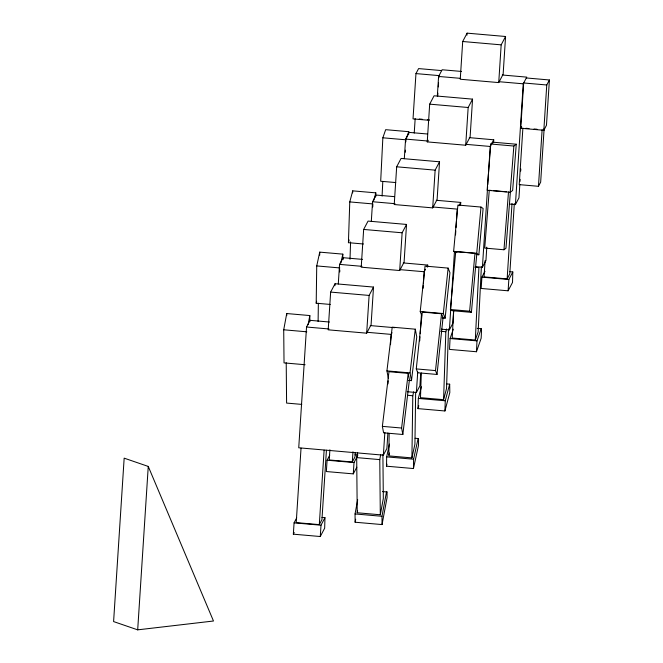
<?xml version="1.0" encoding="UTF-8"?>
<svg xmlns="http://www.w3.org/2000/svg" width="663" height="663" viewBox="0 0 663 663"><rect width="100%" height="100%" fill="white"/><g stroke="black" fill="none" stroke-linecap="round" stroke-linejoin="round"><path stroke-width="0.99" d="M330.257 304.441L316.201 303.215L316.732 265.921L319.74 252.131L342.821 254.136L342.754 259.183M318.107 321.489L318.364 303.248M319.699 255.156L319.74 252.131M339.754 271.963L339.788 269.949M415.113 438.276L418.104 438.533L418.56 439.345L418.469 445.561L413.455 468.542L386.529 466.197L386.662 456.873L389.454 444.069M389.148 433.469L388.833 455.895L411.914 457.901L414.922 444.111L415.66 392.14M411.914 457.901L412.792 395.736L413.654 391.8M413.455 468.542L413.588 459.219L418.104 438.533M363.473 243.992L348.415 242.683L349.774 201.917L352.716 190.853L375.805 192.858L375.664 196.936M350.006 259.258L350.586 241.929M352.65 192.892L352.716 190.853M372.755 206.98L372.863 203.922L349.774 201.917M446.68 383.927L449.671 384.184L449.821 392.537L444.914 410.969L417.988 408.623L418.328 398.43L421.436 386.72M421.32 372.962L420.491 397.676L443.58 399.681L446.522 388.626L448.511 328.906M443.58 399.681L445.843 331.732L446.58 328.964M444.914 410.969L445.254 400.775L449.671 384.184M408.599 134.788L408.756 131.688L385.675 129.675L382.849 137.796L380.686 181.248L395.745 182.557M382.079 196.107L382.791 181.761M405.317 152.217L405.416 150.145M405.831 141.874L405.938 139.802L382.849 137.796M453.318 329.171L450.069 338.536L449.522 349.401L476.457 351.746L481.156 338.221L481.512 330.978L481.222 328.707L477.236 328.359M453.567 311.121L452.224 338.022L475.305 340.036L478.131 331.923L481.379 266.741M475.305 340.036L478.918 267.612L474.899 267.264M476.457 351.746L476.995 340.881L481.222 328.707M137.689 629.85L148.255 466.429L124.163 458.15L113.597 621.579L137.689 629.85L213.478 621.007L148.255 466.429M329.445 322.027L310.069 320.337L306.546 327.016L298.731 447.79L383.371 455.166L386.894 448.486L387.896 432.997M321.969 517.43L324.961 517.687L324.671 528.179L320.27 536.524L293.344 534.179L294.074 522.858L296.717 517.853M301.035 448.147L296.22 522.61L319.301 524.624L321.945 519.61L326.428 450.243M330.646 292.085L328.202 329.826L366.672 333.174L371.081 324.82L373.518 287.079L335.047 283.731L330.646 292.085L369.117 295.433L373.518 287.079M319.301 524.624L324.116 450.16M334.914 285.77L335.047 283.731M320.27 536.524L321 525.204L324.961 517.687M338.287 283.988L339.555 264.38L343.078 257.692L362.454 259.382M329.726 455.208L327.083 460.213L326.353 471.542L353.288 473.879L356.81 467.2M329.892 449.763L329.229 459.965L352.31 461.978L354.954 456.964L355.219 452.887M342.945 259.755L343.078 257.692M363.656 229.439L361.219 267.181L399.69 270.529L404.09 262.175L406.535 224.434L368.056 221.086L363.656 229.439L402.126 232.788L406.535 224.434M352.31 461.978L352.973 451.776M353.288 473.879L354.017 462.559L357.539 455.879M371.305 221.343L372.573 201.734L376.095 195.046L394.452 196.646M366.672 333.174L369.117 295.433M396.673 166.794L394.228 204.536L432.699 207.884L437.108 199.53L439.544 161.789L401.074 158.44L396.673 166.794L435.143 170.142L439.544 161.789M383.371 455.166L384.838 432.458M387.979 383.935L388.178 380.844M390.515 344.71L391.187 334.392L392.065 332.718M404.314 158.697L405.582 139.089L409.104 132.401L427.461 134.001M399.69 270.529L402.126 232.788M441.682 70.593L418.593 68.587L415.958 73.593L413.024 118.884L429.085 120.285M414.234 133.048L415.171 118.636M427.245 141.89L429.682 104.149L434.083 95.795L472.562 99.143L470.117 136.885L465.716 145.238L427.245 141.89L428.124 140.216M407.206 391.717L416.389 392.521L417.723 371.877M419.72 340.906L419.994 336.779M420.193 333.68L421.461 314.071M423.127 288.264L423.325 285.165M423.458 283.101L424.196 271.747L425.513 269.236M437.331 96.052L438.599 76.444L442.122 69.756L461.498 71.447M437.704 96.193L437.903 93.102M438.309 86.928L438.575 82.809M438.906 77.662L439.039 75.607L415.958 73.593M420.707 373.451L419.911 385.841L416.389 392.521M427.585 267.131L427.718 265.067L403.245 262.929M432.699 207.884L435.143 170.142M462.699 41.504L460.255 79.245L498.733 82.593L503.134 74.239L505.571 36.498L467.1 33.15L462.699 41.504L501.17 44.852L505.571 36.498M466.967 35.189L467.1 33.15M441.243 329.163L449.398 329.876L454.47 251.426M455.539 234.909L455.804 230.782M456.011 227.682L457.213 209.102L432.74 206.972M453.724 310.806L452.92 323.196L449.398 329.876M460.528 205.513L460.735 202.422L436.254 200.284M465.716 145.238L468.161 107.497L472.562 99.143M475.272 266.609L482.415 267.23L487.62 186.717M487.753 184.645L490.222 146.457L493.744 139.777L469.271 137.639M484.993 271.291L481.91 277.142L481.181 288.463L508.107 290.808L512.516 282.455L512.806 271.963L509.814 271.706M485.109 260.567L484.056 276.885L507.137 278.899L509.781 273.885L514.331 203.508M486.799 247.125L485.938 260.551L482.415 267.23M493.545 142.868L493.744 139.777M498.733 82.593L501.17 44.852M507.137 278.899L512.018 203.417M508.107 290.808L508.844 279.488L512.806 271.963M509.308 204.055L515.424 204.585L523.24 83.811L526.762 77.132L502.281 75.002M549.403 79.974L546.469 125.266L543.834 130.279L520.745 128.266L523.679 82.974L546.76 84.988L549.403 79.974L526.314 77.961M522.892 128.017L519.228 184.629L538.464 186.303L540.668 182.126L544.132 128.605M519.817 184.488L518.947 197.906L515.424 204.585M520.016 181.389L520.148 179.325M520.687 171.062L520.82 168.999M538.464 186.303L542.127 129.691M543.834 130.279L546.76 84.988M490.777 144.02L487.139 190.264L510.228 192.278L512.64 190.463L516.27 144.219L493.189 142.205L490.777 144.02L513.858 146.034L516.27 144.219M491.291 190.455L489.269 190.281L484.719 248.086L503.963 249.76L508.504 191.955M510.228 192.278L513.858 146.034M510.435 191.483L505.968 248.252L503.963 249.76M455.763 252.769L453.633 251.343L457.901 205.049L480.99 207.055L483.12 208.48L478.852 254.783L476.846 254.609M450.392 309.505L455.73 251.633L474.973 253.307L476.747 254.493L471.41 312.364L452.174 310.69L450.392 309.505L469.628 311.179L471.41 312.364M469.628 311.179L474.973 253.307M478.852 254.783L476.714 253.357L480.99 207.055M421.676 315.248L420.226 311.544L425.049 266.087L448.13 268.101L449.945 272.733L445.122 318.182L442.113 317.917M416.273 368.91L422.298 312.091L441.533 313.765L443.05 317.627L437.016 374.446L417.781 372.772L416.273 368.91L435.508 370.584L437.016 374.446M435.508 370.584L441.533 313.765M445.122 318.182L443.307 313.549L448.13 268.101M388.394 378.648L386.927 370.89L392.214 327.174L415.295 329.188L416.762 336.937L411.474 380.653L408.466 380.388M382.369 426.359L388.974 371.711L408.209 373.385L409.427 379.841L402.831 434.489L383.587 432.815L382.369 426.359L401.604 428.033L402.831 434.489M401.604 428.033L408.209 373.385M411.474 380.653L410.016 372.904L415.295 329.188M305.104 364.725L284.029 362.893L283.714 329.793L286.731 313.541L309.812 315.555L309.87 321.762M308.113 324.696L309.812 315.555M382.899 454.603L383.322 498.526L380.305 514.778L357.224 512.764L356.694 457.603L357.639 452.522M382.054 524.574L381.979 516.295L386.504 491.921L387.026 491.971L387.084 497.49L382.054 524.574L355.128 522.229L355.045 513.949L357.689 499.736M355.128 522.229L355.683 519.22M357.224 512.764L357.597 510.734M380.305 514.778L379.775 459.616L380.719 454.536M316.201 303.215L316.632 301.251M340.89 263.004L342.821 254.136M386.529 466.197L386.96 464.199M389.048 454.909L389.479 452.937M348.415 242.683L349.152 239.923M373.841 200.234L375.805 192.858M417.988 408.623L418.759 405.715M406.56 137.995L408.756 131.688M426.839 266.733L427.718 265.067M458.97 205.762L460.735 202.422M293.344 534.179L294.223 532.513M520.745 128.266L521.632 126.6M438.599 76.444L460.014 78.309M498.767 81.682L523.24 83.811M429.682 104.149L468.161 107.497M419.223 118.992L422.256 119.257M427.32 119.696L429.342 119.87M525.933 128.282L528.966 128.547M534.03 128.987L537.063 129.252M405.582 139.089L428.016 141.037M465.749 144.327L490.222 146.457M493.313 190.637L506.482 191.781M372.573 201.734L395.007 203.682M453.633 251.343L476.714 253.357M339.555 264.38L361.99 266.327M399.723 269.617L424.196 271.747M481.91 277.142L508.844 279.488M316.732 265.921L339.812 267.927M420.226 311.544L443.307 313.549M440.82 331.293L445.843 331.732M370.227 325.574L394.7 327.704M450.069 338.536L476.995 340.881M306.546 327.016L328.981 328.972M366.705 332.262L391.187 334.392M283.714 329.793L306.795 331.807M386.927 370.89L410.016 372.904M407.778 395.297L412.792 395.736M418.328 398.43L445.254 400.775M301.781 404.397L286.598 403.079L286.217 362.736M386.662 456.873L413.588 459.219M354.987 454.785L357.979 455.042M356.694 457.603L379.775 459.616M327.083 460.213L354.017 462.559M382.51 491.573L387.026 491.971M355.045 513.949L381.979 516.295M294.074 522.858L321 525.204M455.73 251.633L456.923 252.421M286.731 313.541L286.748 315.613"/></g></svg>
